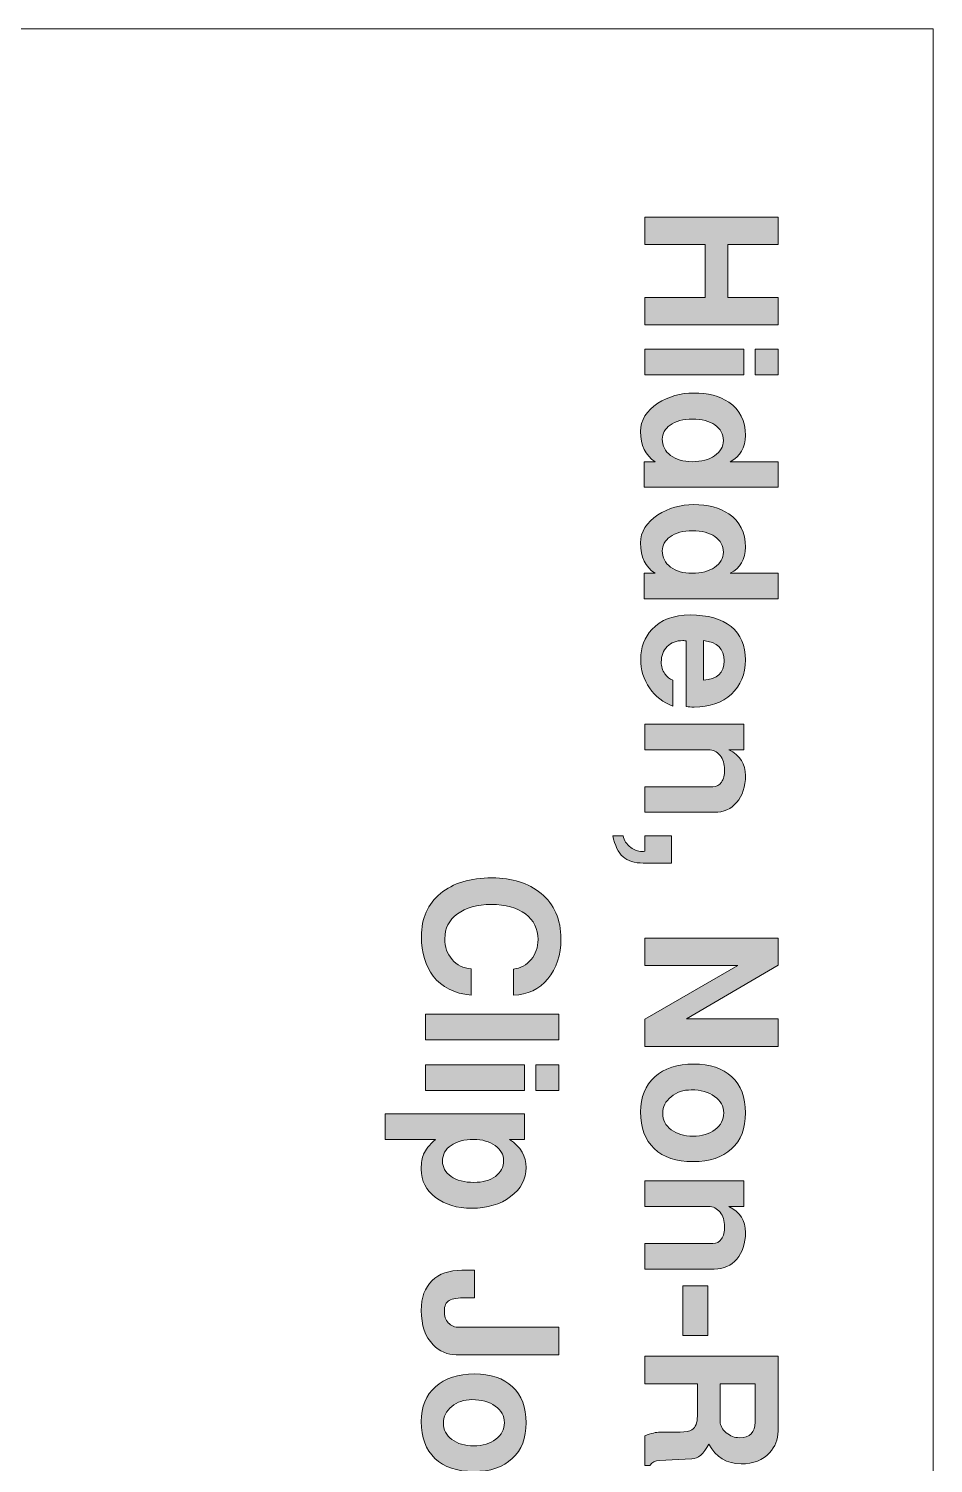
# Model space of a CAD drawing. Header units: inches. Extents: x 0.59 to 9.35, y -3.46 to -0.44.
# Drawn here: x 1.624 to 2.655, y -2.077 to -0.441 of the extents above; entities that cross this region are included whole.
import ezdxf

# ---------------------------------------------------------------- set-up
doc = ezdxf.new("R2010")
doc.units = ezdxf.units.IN
doc.header["$MEASUREMENT"] = 0
doc.layers.add('Layer 1', color=7, linetype='Continuous')

# ---------------------------------------------------------------- blocks, each defined once
blk = doc.blocks.new('block 27')
at = {"layer": 'Layer 1', "color": 7, "lineweight": 5, "true_color": 0xffffff}
blk.add_lwpolyline([(2.655, -3.4496), (2.655, -3.1742), (2.655, -0.441)], dxfattribs=at)
blk = doc.blocks.new('block 26')
at = {"layer": 'Layer 1', "color": 7, "lineweight": 5, "true_color": 0xffffff}
blk.add_lwpolyline([(0.5925, -0.441), (2.655, -0.441)], dxfattribs=at)
at = {"layer": 'Layer 1'}
blk.add_blockref('block 27', (0, 0), dxfattribs=at)
blk = doc.blocks.new('block 44')
at = {"layer": 'Layer 1', "true_color": 0xed1f24}
h = blk.add_hatch(color=240, dxfattribs=at)
h.dxf.hatch_style = 2
h.paths.add_polyline_path([(2.3261, -0.7787), (2.3261, -0.7474), (2.3949, -0.7474), (2.3949, -0.6872), (2.3261, -0.6872), (2.3261, -0.656), (2.478, -0.656), (2.478, -0.6872), (2.4209, -0.6872), (2.4209, -0.7474), (2.478, -0.7474), (2.478, -0.7787)])
h = blk.add_hatch(color=240, dxfattribs=at)
h.dxf.hatch_style = 2
h.paths.add_polyline_path([(2.3261, -0.8356), (2.3261, -0.8064), (2.439, -0.8064), (2.439, -0.8356)])
h.paths.add_polyline_path([(2.4519, -0.8356), (2.4519, -0.8064), (2.478, -0.8064), (2.478, -0.8356)])
h = blk.add_hatch(color=240, dxfattribs=at)
h.dxf.hatch_style = 2
edge = h.paths.add_edge_path()
edge.add_spline(control_points=[(2.3255, -0.9639), (2.3255, -0.9639), (2.3255, -0.9347), (2.3255, -0.9347), (2.3255, -0.9347), (2.3378, -0.9347), (2.3378, -0.9347), (2.3268, -0.9275), (2.3213, -0.916), (2.3213, -0.9002), (2.3213, -0.8874), (2.3279, -0.8767), (2.3411, -0.8681), (2.3532, -0.8603), (2.3668, -0.8564), (2.3819, -0.8564), (2.398, -0.8564), (2.4114, -0.8599), (2.4219, -0.867), (2.4346, -0.8756), (2.4409, -0.8883), (2.4409, -0.9049), (2.4409, -0.9187), (2.4351, -0.9286), (2.4234, -0.9347), (2.4234, -0.9347), (2.478, -0.9347), (2.478, -0.9347), (2.478, -0.9347), (2.478, -0.9639), (2.478, -0.9639), (2.478, -0.9639), (2.3255, -0.9639), (2.3255, -0.9639)], knot_values=[0, 0, 0, 0, 1, 1, 1, 2, 2, 2, 3, 3, 3, 4, 4, 4, 5, 5, 5, 6, 6, 6, 7, 7, 7, 8, 8, 8, 9, 9, 9, 10, 10, 10, 11, 11, 11, 11], degree=3, periodic=1)
edge = h.paths.add_edge_path()
edge.add_spline(control_points=[(2.3802, -0.9347), (2.3906, -0.9347), (2.3991, -0.9325), (2.4057, -0.9279), (2.4124, -0.9233), (2.4157, -0.9176), (2.4157, -0.9107), (2.4157, -0.9032), (2.4125, -0.8973), (2.4061, -0.8928), (2.3998, -0.8884), (2.3912, -0.8862), (2.3806, -0.8862), (2.3698, -0.8862), (2.3613, -0.8885), (2.355, -0.893), (2.3491, -0.8972), (2.3461, -0.9025), (2.3461, -0.909), (2.3461, -0.9166), (2.3492, -0.9228), (2.3556, -0.9276), (2.3619, -0.9323), (2.3701, -0.9347), (2.3802, -0.9347)], knot_values=[0, 0, 0, 0, 1, 1, 1, 2, 2, 2, 3, 3, 3, 4, 4, 4, 5, 5, 5, 6, 6, 6, 7, 7, 7, 8, 8, 8, 8], degree=3, periodic=1)
h = blk.add_hatch(color=240, dxfattribs=at)
h.dxf.hatch_style = 2
edge = h.paths.add_edge_path()
edge.add_spline(control_points=[(2.3255, -1.0912), (2.3255, -1.0912), (2.3255, -1.062), (2.3255, -1.062), (2.3255, -1.062), (2.3378, -1.062), (2.3378, -1.062), (2.3268, -1.0548), (2.3213, -1.0433), (2.3213, -1.0274), (2.3213, -1.0147), (2.3279, -1.004), (2.3411, -0.9954), (2.3532, -0.9876), (2.3668, -0.9837), (2.3819, -0.9837), (2.398, -0.9837), (2.4114, -0.9872), (2.4219, -0.9943), (2.4346, -1.0029), (2.4409, -1.0156), (2.4409, -1.0322), (2.4409, -1.046), (2.4351, -1.0559), (2.4234, -1.062), (2.4234, -1.062), (2.478, -1.062), (2.478, -1.062), (2.478, -1.062), (2.478, -1.0912), (2.478, -1.0912), (2.478, -1.0912), (2.3255, -1.0912), (2.3255, -1.0912)], knot_values=[0, 0, 0, 0, 1, 1, 1, 2, 2, 2, 3, 3, 3, 4, 4, 4, 5, 5, 5, 6, 6, 6, 7, 7, 7, 8, 8, 8, 9, 9, 9, 10, 10, 10, 11, 11, 11, 11], degree=3, periodic=1)
edge = h.paths.add_edge_path()
edge.add_spline(control_points=[(2.3802, -1.062), (2.3906, -1.062), (2.3991, -1.0597), (2.4057, -1.0552), (2.4124, -1.0506), (2.4157, -1.0449), (2.4157, -1.038), (2.4157, -1.0305), (2.4125, -1.0245), (2.4061, -1.0201), (2.3998, -1.0157), (2.3912, -1.0135), (2.3806, -1.0135), (2.3698, -1.0135), (2.3613, -1.0158), (2.355, -1.0203), (2.3491, -1.0245), (2.3461, -1.0298), (2.3461, -1.0363), (2.3461, -1.0439), (2.3492, -1.0501), (2.3556, -1.0549), (2.3619, -1.0596), (2.3701, -1.062), (2.3802, -1.062)], knot_values=[0, 0, 0, 0, 1, 1, 1, 2, 2, 2, 3, 3, 3, 4, 4, 4, 5, 5, 5, 6, 6, 6, 7, 7, 7, 8, 8, 8, 8], degree=3, periodic=1)
h = blk.add_hatch(color=240, dxfattribs=at)
h.dxf.hatch_style = 2
edge = h.paths.add_edge_path()
edge.add_spline(control_points=[(2.3824, -1.2145), (2.379, -1.2145), (2.376, -1.2143), (2.3734, -1.2139), (2.3734, -1.2139), (2.3734, -1.1391), (2.3734, -1.1391), (2.3726, -1.1388), (2.3712, -1.1387), (2.3694, -1.1387), (2.3621, -1.1387), (2.3561, -1.141), (2.3516, -1.1455), (2.3471, -1.15), (2.3449, -1.156), (2.3449, -1.1632), (2.3449, -1.1681), (2.3462, -1.1725), (2.349, -1.1767), (2.3517, -1.1804), (2.3546, -1.1827), (2.358, -1.1837), (2.358, -1.1837), (2.358, -1.2133), (2.358, -1.2133), (2.347, -1.2094), (2.3382, -1.2025), (2.3315, -1.1927), (2.3249, -1.183), (2.3215, -1.172), (2.3215, -1.1599), (2.3215, -1.1465), (2.3258, -1.1351), (2.3342, -1.126), (2.3444, -1.115), (2.3589, -1.1095), (2.3778, -1.1095), (2.398, -1.1095), (2.4136, -1.1139), (2.4245, -1.1227), (2.4354, -1.1316), (2.4409, -1.1442), (2.4409, -1.1608), (2.4409, -1.1769), (2.4355, -1.1899), (2.4248, -1.1997), (2.414, -1.2096), (2.3999, -1.2145), (2.3824, -1.2145)], knot_values=[0, 0, 0, 0, 1, 1, 1, 2, 2, 2, 3, 3, 3, 4, 4, 4, 5, 5, 5, 6, 6, 6, 7, 7, 7, 8, 8, 8, 9, 9, 9, 10, 10, 10, 11, 11, 11, 12, 12, 12, 13, 13, 13, 14, 14, 14, 15, 15, 15, 16, 16, 16, 16], degree=3, periodic=1)
edge = h.paths.add_edge_path()
edge.add_spline(control_points=[(2.393, -1.1837), (2.4087, -1.1828), (2.4165, -1.1756), (2.4165, -1.1618), (2.4165, -1.1479), (2.4087, -1.1402), (2.393, -1.1387), (2.393, -1.1387), (2.393, -1.1837), (2.393, -1.1837)], knot_values=[0, 0, 0, 0, 1, 1, 1, 2, 2, 2, 3, 3, 3, 3], degree=3, periodic=1)
h = blk.add_hatch(color=240, dxfattribs=at)
h.dxf.hatch_style = 2
edge = h.paths.add_edge_path()
edge.add_spline(control_points=[(2.3261, -1.3345), (2.3261, -1.3345), (2.3261, -1.3054), (2.3261, -1.3054), (2.3261, -1.3054), (2.4036, -1.3054), (2.4036, -1.3054), (2.4078, -1.3054), (2.4111, -1.3036), (2.4135, -1.3001), (2.4159, -1.2967), (2.4171, -1.2919), (2.4171, -1.286), (2.4171, -1.2794), (2.4154, -1.274), (2.4119, -1.2696), (2.4085, -1.2652), (2.4041, -1.2631), (2.3988, -1.2631), (2.3988, -1.2631), (2.3261, -1.2631), (2.3261, -1.2631), (2.3261, -1.2631), (2.3261, -1.2339), (2.3261, -1.2339), (2.3261, -1.2339), (2.439, -1.2339), (2.439, -1.2339), (2.439, -1.2339), (2.439, -1.2631), (2.439, -1.2631), (2.439, -1.2631), (2.4221, -1.2631), (2.4221, -1.2631), (2.4346, -1.2696), (2.4409, -1.2794), (2.4409, -1.2926), (2.4409, -1.3053), (2.4376, -1.3154), (2.4311, -1.3231), (2.4246, -1.3307), (2.416, -1.3345), (2.4053, -1.3345), (2.4053, -1.3345), (2.3261, -1.3345), (2.3261, -1.3345)], knot_values=[0, 0, 0, 0, 1, 1, 1, 2, 2, 2, 3, 3, 3, 4, 4, 4, 5, 5, 5, 6, 6, 6, 7, 7, 7, 8, 8, 8, 9, 9, 9, 10, 10, 10, 11, 11, 11, 12, 12, 12, 13, 13, 13, 14, 14, 14, 15, 15, 15, 15], degree=3, periodic=1)
h = blk.add_hatch(color=240, dxfattribs=at)
h.dxf.hatch_style = 2
edge = h.paths.add_edge_path()
edge.add_spline(control_points=[(2.3244, -1.3924), (2.3144, -1.3924), (2.3067, -1.39), (2.3013, -1.3852), (2.2959, -1.3805), (2.292, -1.3724), (2.2896, -1.3612), (2.2896, -1.3612), (2.3013, -1.3612), (2.3013, -1.3612), (2.3024, -1.3666), (2.3053, -1.371), (2.3101, -1.3745), (2.3141, -1.3776), (2.3183, -1.3791), (2.3228, -1.3791), (2.324, -1.3791), (2.3251, -1.379), (2.3261, -1.3787), (2.3261, -1.3787), (2.3261, -1.3612), (2.3261, -1.3612), (2.3261, -1.3612), (2.3565, -1.3612), (2.3565, -1.3612), (2.3565, -1.3612), (2.3565, -1.3924), (2.3565, -1.3924), (2.3565, -1.3924), (2.3244, -1.3924), (2.3244, -1.3924)], knot_values=[0, 0, 0, 0, 1, 1, 1, 2, 2, 2, 3, 3, 3, 4, 4, 4, 5, 5, 5, 6, 6, 6, 7, 7, 7, 8, 8, 8, 9, 9, 9, 10, 10, 10, 10], degree=3, periodic=1)
h = blk.add_hatch(color=240, dxfattribs=at)
h.dxf.hatch_style = 2
edge = h.paths.add_edge_path()
edge.add_spline(control_points=[(2.128, -1.543), (2.1089, -1.541), (2.0946, -1.5338), (2.0849, -1.5213), (2.076, -1.5098), (2.0715, -1.4946), (2.0715, -1.4759), (2.0715, -1.4553), (2.0787, -1.4391), (2.0932, -1.4271), (2.1076, -1.4152), (2.1272, -1.4092), (2.1519, -1.4092), (2.1749, -1.4092), (2.1935, -1.4151), (2.2078, -1.4269), (2.2229, -1.4394), (2.2305, -1.4567), (2.2305, -1.4788), (2.2305, -1.4973), (2.2255, -1.5125), (2.2156, -1.5244), (2.2057, -1.5364), (2.1926, -1.5425), (2.1765, -1.543), (2.1765, -1.543), (2.1765, -1.5132), (2.1765, -1.5132), (2.1846, -1.5123), (2.1912, -1.5088), (2.1965, -1.5024), (2.2018, -1.4961), (2.2044, -1.4885), (2.2044, -1.4796), (2.2044, -1.4673), (2.1996, -1.4575), (2.1901, -1.4504), (2.1805, -1.4432), (2.1675, -1.4396), (2.1511, -1.4396), (2.1349, -1.4396), (2.122, -1.4432), (2.1125, -1.4503), (2.1029, -1.4573), (2.0982, -1.4668), (2.0982, -1.4786), (2.0982, -1.4879), (2.1009, -1.4958), (2.1064, -1.5023), (2.1119, -1.5089), (2.1191, -1.5123), (2.128, -1.5128), (2.128, -1.5128), (2.128, -1.543), (2.128, -1.543)], knot_values=[0, 0, 0, 0, 1, 1, 1, 2, 2, 2, 3, 3, 3, 4, 4, 4, 5, 5, 5, 6, 6, 6, 7, 7, 7, 8, 8, 8, 9, 9, 9, 10, 10, 10, 11, 11, 11, 12, 12, 12, 13, 13, 13, 14, 14, 14, 15, 15, 15, 16, 16, 16, 17, 17, 17, 18, 18, 18, 18], degree=3, periodic=1)
h = blk.add_hatch(color=240, dxfattribs=at)
h.dxf.hatch_style = 2
h.paths.add_polyline_path([(2.3261, -1.6014), (2.3261, -1.5705), (2.4322, -1.5091), (2.3261, -1.5091), (2.3261, -1.4779), (2.478, -1.4779), (2.478, -1.5087), (2.3738, -1.5701), (2.478, -1.5701), (2.478, -1.6014)])
h = blk.add_hatch(color=240, dxfattribs=at)
h.dxf.hatch_style = 2
h.paths.add_polyline_path([(2.0761, -1.5938), (2.0761, -1.5646), (2.228, -1.5646), (2.228, -1.5938)])
h = blk.add_hatch(color=240, dxfattribs=at)
h.dxf.hatch_style = 2
h.paths.add_polyline_path([(2.0761, -1.6517), (2.0761, -1.6225), (2.189, -1.6225), (2.189, -1.6517)])
h.paths.add_polyline_path([(2.2019, -1.6517), (2.2019, -1.6225), (2.228, -1.6225), (2.228, -1.6517)])
h = blk.add_hatch(color=240, dxfattribs=at)
h.dxf.hatch_style = 2
edge = h.paths.add_edge_path()
edge.add_spline(control_points=[(2.3811, -1.7328), (2.3621, -1.7328), (2.3474, -1.7279), (2.3369, -1.718), (2.3265, -1.708), (2.3213, -1.694), (2.3213, -1.676), (2.3213, -1.6592), (2.3267, -1.6459), (2.3376, -1.6362), (2.3484, -1.6265), (2.3632, -1.6216), (2.3819, -1.6216), (2.4004, -1.6216), (2.4149, -1.6265), (2.4253, -1.6362), (2.4357, -1.6459), (2.4409, -1.6596), (2.4409, -1.6772), (2.4409, -1.6947), (2.4356, -1.7084), (2.4251, -1.7182), (2.4145, -1.728), (2.3999, -1.7328), (2.3811, -1.7328)], knot_values=[0, 0, 0, 0, 1, 1, 1, 2, 2, 2, 3, 3, 3, 4, 4, 4, 5, 5, 5, 6, 6, 6, 7, 7, 7, 8, 8, 8, 8], degree=3, periodic=1)
edge = h.paths.add_edge_path()
edge.add_spline(control_points=[(2.381, -1.7037), (2.3914, -1.7037), (2.3998, -1.7012), (2.4063, -1.6962), (2.4128, -1.6912), (2.4161, -1.6849), (2.4161, -1.6772), (2.4161, -1.6696), (2.4126, -1.6633), (2.4057, -1.6584), (2.3988, -1.6534), (2.3899, -1.651), (2.3791, -1.651), (2.3701, -1.651), (2.3624, -1.6536), (2.3561, -1.6588), (2.3497, -1.664), (2.3465, -1.6703), (2.3465, -1.6776), (2.3465, -1.6853), (2.3497, -1.6915), (2.3562, -1.6964), (2.3626, -1.7013), (2.3709, -1.7037), (2.381, -1.7037)], knot_values=[0, 0, 0, 0, 1, 1, 1, 2, 2, 2, 3, 3, 3, 4, 4, 4, 5, 5, 5, 6, 6, 6, 7, 7, 7, 8, 8, 8, 8], degree=3, periodic=1)
h = blk.add_hatch(color=240, dxfattribs=at)
h.dxf.hatch_style = 2
edge = h.paths.add_edge_path()
edge.add_spline(control_points=[(2.1288, -1.7859), (2.1121, -1.7859), (2.0984, -1.7818), (2.0876, -1.7736), (2.0767, -1.7654), (2.0713, -1.7547), (2.0713, -1.7415), (2.0713, -1.734), (2.0722, -1.7282), (2.074, -1.7242), (2.0761, -1.7195), (2.0805, -1.7139), (2.0874, -1.7075), (2.0874, -1.7075), (2.0303, -1.7075), (2.0303, -1.7075), (2.0303, -1.7075), (2.0303, -1.6784), (2.0303, -1.6784), (2.0303, -1.6784), (2.189, -1.6784), (2.189, -1.6784), (2.189, -1.6784), (2.189, -1.7075), (2.189, -1.7075), (2.189, -1.7075), (2.1719, -1.7075), (2.1719, -1.7075), (2.1846, -1.716), (2.1909, -1.7267), (2.1909, -1.7396), (2.1909, -1.7528), (2.185, -1.7638), (2.1732, -1.7727), (2.1614, -1.7815), (2.1466, -1.7859), (2.1288, -1.7859)], knot_values=[0, 0, 0, 0, 1, 1, 1, 2, 2, 2, 3, 3, 3, 4, 4, 4, 5, 5, 5, 6, 6, 6, 7, 7, 7, 8, 8, 8, 9, 9, 9, 10, 10, 10, 11, 11, 11, 12, 12, 12, 12], degree=3, periodic=1)
edge = h.paths.add_edge_path()
edge.add_spline(control_points=[(2.1313, -1.7565), (2.1415, -1.7565), (2.1496, -1.7542), (2.1558, -1.7496), (2.162, -1.745), (2.1651, -1.739), (2.1651, -1.7315), (2.1651, -1.7248), (2.1618, -1.7192), (2.1554, -1.7145), (2.1489, -1.7099), (2.1408, -1.7075), (2.1311, -1.7075), (2.1204, -1.7075), (2.1118, -1.7098), (2.1053, -1.7143), (2.0987, -1.7188), (2.0955, -1.7248), (2.0955, -1.7321), (2.0955, -1.7393), (2.0987, -1.7452), (2.1053, -1.7497), (2.1118, -1.7542), (2.1205, -1.7565), (2.1313, -1.7565)], knot_values=[0, 0, 0, 0, 1, 1, 1, 2, 2, 2, 3, 3, 3, 4, 4, 4, 5, 5, 5, 6, 6, 6, 7, 7, 7, 8, 8, 8, 8], degree=3, periodic=1)
h = blk.add_hatch(color=240, dxfattribs=at)
h.dxf.hatch_style = 2
edge = h.paths.add_edge_path()
edge.add_spline(control_points=[(2.3261, -1.8553), (2.3261, -1.8553), (2.3261, -1.8262), (2.3261, -1.8262), (2.3261, -1.8262), (2.4036, -1.8262), (2.4036, -1.8262), (2.4078, -1.8262), (2.4111, -1.8244), (2.4135, -1.821), (2.4159, -1.8175), (2.4171, -1.8128), (2.4171, -1.8068), (2.4171, -1.8003), (2.4154, -1.7948), (2.4119, -1.7905), (2.4085, -1.7861), (2.4041, -1.7839), (2.3988, -1.7839), (2.3988, -1.7839), (2.3261, -1.7839), (2.3261, -1.7839), (2.3261, -1.7839), (2.3261, -1.7547), (2.3261, -1.7547), (2.3261, -1.7547), (2.439, -1.7547), (2.439, -1.7547), (2.439, -1.7547), (2.439, -1.7839), (2.439, -1.7839), (2.439, -1.7839), (2.4221, -1.7839), (2.4221, -1.7839), (2.4346, -1.7904), (2.4409, -1.8003), (2.4409, -1.8135), (2.4409, -1.8261), (2.4376, -1.8362), (2.4311, -1.8439), (2.4246, -1.8515), (2.416, -1.8553), (2.4053, -1.8553), (2.4053, -1.8553), (2.3261, -1.8553), (2.3261, -1.8553)], knot_values=[0, 0, 0, 0, 1, 1, 1, 2, 2, 2, 3, 3, 3, 4, 4, 4, 5, 5, 5, 6, 6, 6, 7, 7, 7, 8, 8, 8, 9, 9, 9, 10, 10, 10, 11, 11, 11, 12, 12, 12, 13, 13, 13, 14, 14, 14, 15, 15, 15, 15], degree=3, periodic=1)
h = blk.add_hatch(color=240, dxfattribs=at)
h.dxf.hatch_style = 2
edge = h.paths.add_edge_path()
edge.add_spline(control_points=[(2.1111, -1.953), (2.101, -1.953), (2.0922, -1.9492), (2.0849, -1.9417), (2.0758, -1.9325), (2.0713, -1.9195), (2.0713, -1.9025), (2.0713, -1.8877), (2.0754, -1.8763), (2.0836, -1.8685), (2.0918, -1.8606), (2.103, -1.8567), (2.1174, -1.8567), (2.1174, -1.8567), (2.1321, -1.8567), (2.1321, -1.8567), (2.1321, -1.8567), (2.1321, -1.888), (2.1321, -1.888), (2.1321, -1.888), (2.1224, -1.888), (2.1224, -1.888), (2.1132, -1.888), (2.1068, -1.889), (2.1031, -1.8912), (2.0994, -1.8933), (2.0976, -1.8973), (2.0976, -1.903), (2.0976, -1.9088), (2.0991, -1.9134), (2.1021, -1.9167), (2.1052, -1.92), (2.1094, -1.9217), (2.1149, -1.9217), (2.1149, -1.9217), (2.228, -1.9217), (2.228, -1.9217), (2.228, -1.9217), (2.228, -1.953), (2.228, -1.953), (2.228, -1.953), (2.1111, -1.953), (2.1111, -1.953)], knot_values=[0, 0, 0, 0, 1, 1, 1, 2, 2, 2, 3, 3, 3, 4, 4, 4, 5, 5, 5, 6, 6, 6, 7, 7, 7, 8, 8, 8, 9, 9, 9, 10, 10, 10, 11, 11, 11, 12, 12, 12, 13, 13, 13, 14, 14, 14, 14], degree=3, periodic=1)
h = blk.add_hatch(color=240, dxfattribs=at)
h.dxf.hatch_style = 2
h.paths.add_polyline_path([(2.3694, -1.931), (2.3694, -1.8743), (2.3978, -1.8743), (2.3978, -1.931)])
h = blk.add_hatch(color=240, dxfattribs=at)
h.dxf.hatch_style = 2
edge = h.paths.add_edge_path()
edge.add_spline(control_points=[(2.3261, -2.0791), (2.3261, -2.0791), (2.3261, -2.0453), (2.3261, -2.0453), (2.3333, -2.0426), (2.3392, -2.0412), (2.3436, -2.0412), (2.3436, -2.0412), (2.3665, -2.0412), (2.3665, -2.0412), (2.3726, -2.0412), (2.3771, -2.0403), (2.3799, -2.0385), (2.384, -2.0358), (2.3861, -2.0307), (2.3861, -2.0231), (2.3861, -2.0231), (2.3861, -1.986), (2.3861, -1.986), (2.3861, -1.986), (2.3261, -1.986), (2.3261, -1.986), (2.3261, -1.986), (2.3261, -1.9547), (2.3261, -1.9547), (2.3261, -1.9547), (2.478, -1.9547), (2.478, -1.9547), (2.478, -1.9547), (2.478, -2.0401), (2.478, -2.0401), (2.478, -2.0496), (2.4748, -2.0578), (2.4684, -2.0647), (2.4608, -2.0732), (2.4499, -2.0774), (2.4359, -2.0774), (2.4196, -2.0774), (2.4074, -2.07), (2.3992, -2.0551), (2.3934, -2.066), (2.3869, -2.0715), (2.3796, -2.0718), (2.3796, -2.0718), (2.3426, -2.0735), (2.3426, -2.0735), (2.338, -2.0736), (2.3344, -2.0755), (2.3319, -2.0791), (2.3319, -2.0791), (2.3261, -2.0791), (2.3261, -2.0791)], knot_values=[0, 0, 0, 0, 1, 1, 1, 2, 2, 2, 3, 3, 3, 4, 4, 4, 5, 5, 5, 6, 6, 6, 7, 7, 7, 8, 8, 8, 9, 9, 9, 10, 10, 10, 11, 11, 11, 12, 12, 12, 13, 13, 13, 14, 14, 14, 15, 15, 15, 16, 16, 16, 17, 17, 17, 17], degree=3, periodic=1)
edge = h.paths.add_edge_path()
edge.add_spline(control_points=[(2.434, -2.0476), (2.446, -2.0476), (2.4519, -2.0417), (2.4519, -2.0297), (2.4519, -2.0297), (2.4519, -1.986), (2.4519, -1.986), (2.4519, -1.986), (2.4121, -1.986), (2.4121, -1.986), (2.4121, -1.986), (2.4121, -2.0291), (2.4121, -2.0291), (2.4121, -2.0338), (2.4144, -2.0381), (2.419, -2.0419), (2.4236, -2.0457), (2.4286, -2.0476), (2.434, -2.0476)], knot_values=[0, 0, 0, 0, 1, 1, 1, 2, 2, 2, 3, 3, 3, 4, 4, 4, 5, 5, 5, 6, 6, 6, 6], degree=3, periodic=1)
h = blk.add_hatch(color=240, dxfattribs=at)
h.dxf.hatch_style = 2
edge = h.paths.add_edge_path()
edge.add_spline(control_points=[(2.1311, -2.0861), (2.1121, -2.0861), (2.0974, -2.0811), (2.0869, -2.0712), (2.0765, -2.0613), (2.0713, -2.0473), (2.0713, -2.0292), (2.0713, -2.0124), (2.0767, -1.9991), (2.0876, -1.9894), (2.0984, -1.9797), (2.1132, -1.9748), (2.1319, -1.9748), (2.1504, -1.9748), (2.1649, -1.9797), (2.1753, -1.9894), (2.1857, -1.9991), (2.1909, -2.0128), (2.1909, -2.0305), (2.1909, -2.048), (2.1856, -2.0616), (2.1751, -2.0714), (2.1645, -2.0812), (2.1499, -2.0861), (2.1311, -2.0861)], knot_values=[0, 0, 0, 0, 1, 1, 1, 2, 2, 2, 3, 3, 3, 4, 4, 4, 5, 5, 5, 6, 6, 6, 7, 7, 7, 8, 8, 8, 8], degree=3, periodic=1)
edge = h.paths.add_edge_path()
edge.add_spline(control_points=[(2.131, -2.0569), (2.1414, -2.0569), (2.1498, -2.0544), (2.1563, -2.0494), (2.1628, -2.0444), (2.1661, -2.0381), (2.1661, -2.0305), (2.1661, -2.0228), (2.1626, -2.0165), (2.1557, -2.0116), (2.1488, -2.0067), (2.1399, -2.0042), (2.1291, -2.0042), (2.1201, -2.0042), (2.1124, -2.0068), (2.1061, -2.012), (2.0997, -2.0172), (2.0965, -2.0235), (2.0965, -2.0309), (2.0965, -2.0385), (2.0997, -2.0448), (2.1062, -2.0496), (2.1126, -2.0545), (2.1209, -2.0569), (2.131, -2.0569)], knot_values=[0, 0, 0, 0, 1, 1, 1, 2, 2, 2, 3, 3, 3, 4, 4, 4, 5, 5, 5, 6, 6, 6, 7, 7, 7, 8, 8, 8, 8], degree=3, periodic=1)
at = {"layer": 'Layer 1', "lineweight": 0}
for points in [[(2.3261, -0.7787), (2.3261, -0.7474), (2.3949, -0.7474), (2.3949, -0.6872), (2.3261, -0.6872), (2.3261, -0.656), (2.478, -0.656), (2.478, -0.6872), (2.4209, -0.6872), (2.4209, -0.7474), (2.478, -0.7474), (2.478, -0.7787), (2.3261, -0.7787)], [(2.3261, -0.8356), (2.3261, -0.8064), (2.439, -0.8064), (2.439, -0.8356), (2.3261, -0.8356)], [(2.4519, -0.8356), (2.4519, -0.8064), (2.478, -0.8064), (2.478, -0.8356), (2.4519, -0.8356)], [(2.3261, -1.6014), (2.3261, -1.5705), (2.4322, -1.5091), (2.3261, -1.5091), (2.3261, -1.4779), (2.478, -1.4779), (2.478, -1.5087), (2.3738, -1.5701), (2.478, -1.5701), (2.478, -1.6014), (2.3261, -1.6014)], [(2.0761, -1.5938), (2.0761, -1.5646), (2.228, -1.5646), (2.228, -1.5938), (2.0761, -1.5938)], [(2.0761, -1.6517), (2.0761, -1.6225), (2.189, -1.6225), (2.189, -1.6517), (2.0761, -1.6517)], [(2.2019, -1.6517), (2.2019, -1.6225), (2.228, -1.6225), (2.228, -1.6517), (2.2019, -1.6517)], [(2.3694, -1.931), (2.3694, -1.8743), (2.3978, -1.8743), (2.3978, -1.931), (2.3694, -1.931)]]:
    blk.add_lwpolyline(points, dxfattribs=at)
for points, knots in [([(2.3255, -0.9639), (2.3255, -0.9639), (2.3255, -0.9347), (2.3255, -0.9347), (2.3255, -0.9347), (2.3378, -0.9347), (2.3378, -0.9347), (2.3268, -0.9275), (2.3213, -0.916), (2.3213, -0.9002), (2.3213, -0.8874), (2.3279, -0.8767), (2.3411, -0.8681), (2.3532, -0.8603), (2.3668, -0.8564), (2.3819, -0.8564), (2.398, -0.8564), (2.4114, -0.8599), (2.4219, -0.867), (2.4346, -0.8756), (2.4409, -0.8883), (2.4409, -0.9049), (2.4409, -0.9187), (2.4351, -0.9286), (2.4234, -0.9347), (2.4234, -0.9347), (2.478, -0.9347), (2.478, -0.9347), (2.478, -0.9347), (2.478, -0.9639), (2.478, -0.9639), (2.478, -0.9639), (2.3255, -0.9639), (2.3255, -0.9639)], [0, 0, 0, 0, 1, 1, 1, 2, 2, 2, 3, 3, 3, 4, 4, 4, 5, 5, 5, 6, 6, 6, 7, 7, 7, 8, 8, 8, 9, 9, 9, 10, 10, 10, 11, 11, 11, 11]), ([(2.3802, -0.9347), (2.3906, -0.9347), (2.3991, -0.9325), (2.4057, -0.9279), (2.4124, -0.9233), (2.4157, -0.9176), (2.4157, -0.9107), (2.4157, -0.9032), (2.4125, -0.8973), (2.4061, -0.8928), (2.3998, -0.8884), (2.3912, -0.8862), (2.3806, -0.8862), (2.3698, -0.8862), (2.3613, -0.8885), (2.355, -0.893), (2.3491, -0.8972), (2.3461, -0.9025), (2.3461, -0.909), (2.3461, -0.9166), (2.3492, -0.9228), (2.3556, -0.9276), (2.3619, -0.9323), (2.3701, -0.9347), (2.3802, -0.9347)], [0, 0, 0, 0, 1, 1, 1, 2, 2, 2, 3, 3, 3, 4, 4, 4, 5, 5, 5, 6, 6, 6, 7, 7, 7, 8, 8, 8, 8]), ([(2.3255, -1.0912), (2.3255, -1.0912), (2.3255, -1.062), (2.3255, -1.062), (2.3255, -1.062), (2.3378, -1.062), (2.3378, -1.062), (2.3268, -1.0548), (2.3213, -1.0433), (2.3213, -1.0274), (2.3213, -1.0147), (2.3279, -1.004), (2.3411, -0.9954), (2.3532, -0.9876), (2.3668, -0.9837), (2.3819, -0.9837), (2.398, -0.9837), (2.4114, -0.9872), (2.4219, -0.9943), (2.4346, -1.0029), (2.4409, -1.0156), (2.4409, -1.0322), (2.4409, -1.046), (2.4351, -1.0559), (2.4234, -1.062), (2.4234, -1.062), (2.478, -1.062), (2.478, -1.062), (2.478, -1.062), (2.478, -1.0912), (2.478, -1.0912), (2.478, -1.0912), (2.3255, -1.0912), (2.3255, -1.0912)], [0, 0, 0, 0, 1, 1, 1, 2, 2, 2, 3, 3, 3, 4, 4, 4, 5, 5, 5, 6, 6, 6, 7, 7, 7, 8, 8, 8, 9, 9, 9, 10, 10, 10, 11, 11, 11, 11]), ([(2.3802, -1.062), (2.3906, -1.062), (2.3991, -1.0597), (2.4057, -1.0552), (2.4124, -1.0506), (2.4157, -1.0449), (2.4157, -1.038), (2.4157, -1.0305), (2.4125, -1.0245), (2.4061, -1.0201), (2.3998, -1.0157), (2.3912, -1.0135), (2.3806, -1.0135), (2.3698, -1.0135), (2.3613, -1.0158), (2.355, -1.0203), (2.3491, -1.0245), (2.3461, -1.0298), (2.3461, -1.0363), (2.3461, -1.0439), (2.3492, -1.0501), (2.3556, -1.0549), (2.3619, -1.0596), (2.3701, -1.062), (2.3802, -1.062)], [0, 0, 0, 0, 1, 1, 1, 2, 2, 2, 3, 3, 3, 4, 4, 4, 5, 5, 5, 6, 6, 6, 7, 7, 7, 8, 8, 8, 8]), ([(2.3824, -1.2145), (2.379, -1.2145), (2.376, -1.2143), (2.3734, -1.2139), (2.3734, -1.2139), (2.3734, -1.1391), (2.3734, -1.1391), (2.3726, -1.1388), (2.3712, -1.1387), (2.3694, -1.1387), (2.3621, -1.1387), (2.3561, -1.141), (2.3516, -1.1455), (2.3471, -1.15), (2.3449, -1.156), (2.3449, -1.1632), (2.3449, -1.1681), (2.3462, -1.1725), (2.349, -1.1767), (2.3517, -1.1804), (2.3546, -1.1827), (2.358, -1.1837), (2.358, -1.1837), (2.358, -1.2133), (2.358, -1.2133), (2.347, -1.2094), (2.3382, -1.2025), (2.3315, -1.1927), (2.3249, -1.183), (2.3215, -1.172), (2.3215, -1.1599), (2.3215, -1.1465), (2.3258, -1.1351), (2.3342, -1.126), (2.3444, -1.115), (2.3589, -1.1095), (2.3778, -1.1095), (2.398, -1.1095), (2.4136, -1.1139), (2.4245, -1.1227), (2.4354, -1.1316), (2.4409, -1.1442), (2.4409, -1.1608), (2.4409, -1.1769), (2.4355, -1.1899), (2.4248, -1.1997), (2.414, -1.2096), (2.3999, -1.2145), (2.3824, -1.2145)], [0, 0, 0, 0, 1, 1, 1, 2, 2, 2, 3, 3, 3, 4, 4, 4, 5, 5, 5, 6, 6, 6, 7, 7, 7, 8, 8, 8, 9, 9, 9, 10, 10, 10, 11, 11, 11, 12, 12, 12, 13, 13, 13, 14, 14, 14, 15, 15, 15, 16, 16, 16, 16]), ([(2.393, -1.1837), (2.4087, -1.1828), (2.4165, -1.1756), (2.4165, -1.1618), (2.4165, -1.1479), (2.4087, -1.1402), (2.393, -1.1387), (2.393, -1.1387), (2.393, -1.1837), (2.393, -1.1837)], [0, 0, 0, 0, 1, 1, 1, 2, 2, 2, 3, 3, 3, 3]), ([(2.3261, -1.3345), (2.3261, -1.3345), (2.3261, -1.3054), (2.3261, -1.3054), (2.3261, -1.3054), (2.4036, -1.3054), (2.4036, -1.3054), (2.4078, -1.3054), (2.4111, -1.3036), (2.4135, -1.3001), (2.4159, -1.2967), (2.4171, -1.2919), (2.4171, -1.286), (2.4171, -1.2794), (2.4154, -1.274), (2.4119, -1.2696), (2.4085, -1.2652), (2.4041, -1.2631), (2.3988, -1.2631), (2.3988, -1.2631), (2.3261, -1.2631), (2.3261, -1.2631), (2.3261, -1.2631), (2.3261, -1.2339), (2.3261, -1.2339), (2.3261, -1.2339), (2.439, -1.2339), (2.439, -1.2339), (2.439, -1.2339), (2.439, -1.2631), (2.439, -1.2631), (2.439, -1.2631), (2.4221, -1.2631), (2.4221, -1.2631), (2.4346, -1.2696), (2.4409, -1.2794), (2.4409, -1.2926), (2.4409, -1.3053), (2.4376, -1.3154), (2.4311, -1.3231), (2.4246, -1.3307), (2.416, -1.3345), (2.4053, -1.3345), (2.4053, -1.3345), (2.3261, -1.3345), (2.3261, -1.3345)], [0, 0, 0, 0, 1, 1, 1, 2, 2, 2, 3, 3, 3, 4, 4, 4, 5, 5, 5, 6, 6, 6, 7, 7, 7, 8, 8, 8, 9, 9, 9, 10, 10, 10, 11, 11, 11, 12, 12, 12, 13, 13, 13, 14, 14, 14, 15, 15, 15, 15]), ([(2.3244, -1.3924), (2.3144, -1.3924), (2.3067, -1.39), (2.3013, -1.3852), (2.2959, -1.3805), (2.292, -1.3724), (2.2896, -1.3612), (2.2896, -1.3612), (2.3013, -1.3612), (2.3013, -1.3612), (2.3024, -1.3666), (2.3053, -1.371), (2.3101, -1.3745), (2.3141, -1.3776), (2.3183, -1.3791), (2.3228, -1.3791), (2.324, -1.3791), (2.3251, -1.379), (2.3261, -1.3787), (2.3261, -1.3787), (2.3261, -1.3612), (2.3261, -1.3612), (2.3261, -1.3612), (2.3565, -1.3612), (2.3565, -1.3612), (2.3565, -1.3612), (2.3565, -1.3924), (2.3565, -1.3924), (2.3565, -1.3924), (2.3244, -1.3924), (2.3244, -1.3924)], [0, 0, 0, 0, 1, 1, 1, 2, 2, 2, 3, 3, 3, 4, 4, 4, 5, 5, 5, 6, 6, 6, 7, 7, 7, 8, 8, 8, 9, 9, 9, 10, 10, 10, 10]), ([(2.128, -1.543), (2.1089, -1.541), (2.0946, -1.5338), (2.0849, -1.5213), (2.076, -1.5098), (2.0715, -1.4946), (2.0715, -1.4759), (2.0715, -1.4553), (2.0787, -1.4391), (2.0932, -1.4271), (2.1076, -1.4152), (2.1272, -1.4092), (2.1519, -1.4092), (2.1749, -1.4092), (2.1935, -1.4151), (2.2078, -1.4269), (2.2229, -1.4394), (2.2305, -1.4567), (2.2305, -1.4788), (2.2305, -1.4973), (2.2255, -1.5125), (2.2156, -1.5244), (2.2057, -1.5364), (2.1926, -1.5425), (2.1765, -1.543), (2.1765, -1.543), (2.1765, -1.5132), (2.1765, -1.5132), (2.1846, -1.5123), (2.1912, -1.5088), (2.1965, -1.5024), (2.2018, -1.4961), (2.2044, -1.4885), (2.2044, -1.4796), (2.2044, -1.4673), (2.1996, -1.4575), (2.1901, -1.4504), (2.1805, -1.4432), (2.1675, -1.4396), (2.1511, -1.4396), (2.1349, -1.4396), (2.122, -1.4432), (2.1125, -1.4503), (2.1029, -1.4573), (2.0982, -1.4668), (2.0982, -1.4786), (2.0982, -1.4879), (2.1009, -1.4958), (2.1064, -1.5023), (2.1119, -1.5089), (2.1191, -1.5123), (2.128, -1.5128), (2.128, -1.5128), (2.128, -1.543), (2.128, -1.543)], [0, 0, 0, 0, 1, 1, 1, 2, 2, 2, 3, 3, 3, 4, 4, 4, 5, 5, 5, 6, 6, 6, 7, 7, 7, 8, 8, 8, 9, 9, 9, 10, 10, 10, 11, 11, 11, 12, 12, 12, 13, 13, 13, 14, 14, 14, 15, 15, 15, 16, 16, 16, 17, 17, 17, 18, 18, 18, 18]), ([(2.3811, -1.7328), (2.3621, -1.7328), (2.3474, -1.7279), (2.3369, -1.718), (2.3265, -1.708), (2.3213, -1.694), (2.3213, -1.676), (2.3213, -1.6592), (2.3267, -1.6459), (2.3376, -1.6362), (2.3484, -1.6265), (2.3632, -1.6216), (2.3819, -1.6216), (2.4004, -1.6216), (2.4149, -1.6265), (2.4253, -1.6362), (2.4357, -1.6459), (2.4409, -1.6596), (2.4409, -1.6772), (2.4409, -1.6947), (2.4356, -1.7084), (2.4251, -1.7182), (2.4145, -1.728), (2.3999, -1.7328), (2.3811, -1.7328)], [0, 0, 0, 0, 1, 1, 1, 2, 2, 2, 3, 3, 3, 4, 4, 4, 5, 5, 5, 6, 6, 6, 7, 7, 7, 8, 8, 8, 8]), ([(2.381, -1.7037), (2.3914, -1.7037), (2.3998, -1.7012), (2.4063, -1.6962), (2.4128, -1.6912), (2.4161, -1.6849), (2.4161, -1.6772), (2.4161, -1.6696), (2.4126, -1.6633), (2.4057, -1.6584), (2.3988, -1.6534), (2.3899, -1.651), (2.3791, -1.651), (2.3701, -1.651), (2.3624, -1.6536), (2.3561, -1.6588), (2.3497, -1.664), (2.3465, -1.6703), (2.3465, -1.6776), (2.3465, -1.6853), (2.3497, -1.6915), (2.3562, -1.6964), (2.3626, -1.7013), (2.3709, -1.7037), (2.381, -1.7037)], [0, 0, 0, 0, 1, 1, 1, 2, 2, 2, 3, 3, 3, 4, 4, 4, 5, 5, 5, 6, 6, 6, 7, 7, 7, 8, 8, 8, 8]), ([(2.1288, -1.7859), (2.1121, -1.7859), (2.0984, -1.7818), (2.0876, -1.7736), (2.0767, -1.7654), (2.0713, -1.7547), (2.0713, -1.7415), (2.0713, -1.734), (2.0722, -1.7282), (2.074, -1.7242), (2.0761, -1.7195), (2.0805, -1.7139), (2.0874, -1.7075), (2.0874, -1.7075), (2.0303, -1.7075), (2.0303, -1.7075), (2.0303, -1.7075), (2.0303, -1.6784), (2.0303, -1.6784), (2.0303, -1.6784), (2.189, -1.6784), (2.189, -1.6784), (2.189, -1.6784), (2.189, -1.7075), (2.189, -1.7075), (2.189, -1.7075), (2.1719, -1.7075), (2.1719, -1.7075), (2.1846, -1.716), (2.1909, -1.7267), (2.1909, -1.7396), (2.1909, -1.7528), (2.185, -1.7638), (2.1732, -1.7727), (2.1614, -1.7815), (2.1466, -1.7859), (2.1288, -1.7859)], [0, 0, 0, 0, 1, 1, 1, 2, 2, 2, 3, 3, 3, 4, 4, 4, 5, 5, 5, 6, 6, 6, 7, 7, 7, 8, 8, 8, 9, 9, 9, 10, 10, 10, 11, 11, 11, 12, 12, 12, 12]), ([(2.1313, -1.7565), (2.1415, -1.7565), (2.1496, -1.7542), (2.1558, -1.7496), (2.162, -1.745), (2.1651, -1.739), (2.1651, -1.7315), (2.1651, -1.7248), (2.1618, -1.7192), (2.1554, -1.7145), (2.1489, -1.7099), (2.1408, -1.7075), (2.1311, -1.7075), (2.1204, -1.7075), (2.1118, -1.7098), (2.1053, -1.7143), (2.0987, -1.7188), (2.0955, -1.7248), (2.0955, -1.7321), (2.0955, -1.7393), (2.0987, -1.7452), (2.1053, -1.7497), (2.1118, -1.7542), (2.1205, -1.7565), (2.1313, -1.7565)], [0, 0, 0, 0, 1, 1, 1, 2, 2, 2, 3, 3, 3, 4, 4, 4, 5, 5, 5, 6, 6, 6, 7, 7, 7, 8, 8, 8, 8]), ([(2.3261, -1.8553), (2.3261, -1.8553), (2.3261, -1.8262), (2.3261, -1.8262), (2.3261, -1.8262), (2.4036, -1.8262), (2.4036, -1.8262), (2.4078, -1.8262), (2.4111, -1.8244), (2.4135, -1.821), (2.4159, -1.8175), (2.4171, -1.8128), (2.4171, -1.8068), (2.4171, -1.8003), (2.4154, -1.7948), (2.4119, -1.7905), (2.4085, -1.7861), (2.4041, -1.7839), (2.3988, -1.7839), (2.3988, -1.7839), (2.3261, -1.7839), (2.3261, -1.7839), (2.3261, -1.7839), (2.3261, -1.7547), (2.3261, -1.7547), (2.3261, -1.7547), (2.439, -1.7547), (2.439, -1.7547), (2.439, -1.7547), (2.439, -1.7839), (2.439, -1.7839), (2.439, -1.7839), (2.4221, -1.7839), (2.4221, -1.7839), (2.4346, -1.7904), (2.4409, -1.8003), (2.4409, -1.8135), (2.4409, -1.8261), (2.4376, -1.8362), (2.4311, -1.8439), (2.4246, -1.8515), (2.416, -1.8553), (2.4053, -1.8553), (2.4053, -1.8553), (2.3261, -1.8553), (2.3261, -1.8553)], [0, 0, 0, 0, 1, 1, 1, 2, 2, 2, 3, 3, 3, 4, 4, 4, 5, 5, 5, 6, 6, 6, 7, 7, 7, 8, 8, 8, 9, 9, 9, 10, 10, 10, 11, 11, 11, 12, 12, 12, 13, 13, 13, 14, 14, 14, 15, 15, 15, 15]), ([(2.1111, -1.953), (2.101, -1.953), (2.0922, -1.9492), (2.0849, -1.9417), (2.0758, -1.9325), (2.0713, -1.9195), (2.0713, -1.9025), (2.0713, -1.8877), (2.0754, -1.8763), (2.0836, -1.8685), (2.0918, -1.8606), (2.103, -1.8567), (2.1174, -1.8567), (2.1174, -1.8567), (2.1321, -1.8567), (2.1321, -1.8567), (2.1321, -1.8567), (2.1321, -1.888), (2.1321, -1.888), (2.1321, -1.888), (2.1224, -1.888), (2.1224, -1.888), (2.1132, -1.888), (2.1068, -1.889), (2.1031, -1.8912), (2.0994, -1.8933), (2.0976, -1.8973), (2.0976, -1.903), (2.0976, -1.9088), (2.0991, -1.9134), (2.1021, -1.9167), (2.1052, -1.92), (2.1094, -1.9217), (2.1149, -1.9217), (2.1149, -1.9217), (2.228, -1.9217), (2.228, -1.9217), (2.228, -1.9217), (2.228, -1.953), (2.228, -1.953), (2.228, -1.953), (2.1111, -1.953), (2.1111, -1.953)], [0, 0, 0, 0, 1, 1, 1, 2, 2, 2, 3, 3, 3, 4, 4, 4, 5, 5, 5, 6, 6, 6, 7, 7, 7, 8, 8, 8, 9, 9, 9, 10, 10, 10, 11, 11, 11, 12, 12, 12, 13, 13, 13, 14, 14, 14, 14]), ([(2.3261, -2.0791), (2.3261, -2.0791), (2.3261, -2.0453), (2.3261, -2.0453), (2.3333, -2.0426), (2.3392, -2.0412), (2.3436, -2.0412), (2.3436, -2.0412), (2.3665, -2.0412), (2.3665, -2.0412), (2.3726, -2.0412), (2.3771, -2.0403), (2.3799, -2.0385), (2.384, -2.0358), (2.3861, -2.0307), (2.3861, -2.0231), (2.3861, -2.0231), (2.3861, -1.986), (2.3861, -1.986), (2.3861, -1.986), (2.3261, -1.986), (2.3261, -1.986), (2.3261, -1.986), (2.3261, -1.9547), (2.3261, -1.9547), (2.3261, -1.9547), (2.478, -1.9547), (2.478, -1.9547), (2.478, -1.9547), (2.478, -2.0401), (2.478, -2.0401), (2.478, -2.0496), (2.4748, -2.0578), (2.4684, -2.0647), (2.4608, -2.0732), (2.4499, -2.0774), (2.4359, -2.0774), (2.4196, -2.0774), (2.4074, -2.07), (2.3992, -2.0551), (2.3934, -2.066), (2.3869, -2.0715), (2.3796, -2.0718), (2.3796, -2.0718), (2.3426, -2.0735), (2.3426, -2.0735), (2.338, -2.0736), (2.3344, -2.0755), (2.3319, -2.0791), (2.3319, -2.0791), (2.3261, -2.0791), (2.3261, -2.0791)], [0, 0, 0, 0, 1, 1, 1, 2, 2, 2, 3, 3, 3, 4, 4, 4, 5, 5, 5, 6, 6, 6, 7, 7, 7, 8, 8, 8, 9, 9, 9, 10, 10, 10, 11, 11, 11, 12, 12, 12, 13, 13, 13, 14, 14, 14, 15, 15, 15, 16, 16, 16, 17, 17, 17, 17]), ([(2.1311, -2.0861), (2.1121, -2.0861), (2.0974, -2.0811), (2.0869, -2.0712), (2.0765, -2.0613), (2.0713, -2.0473), (2.0713, -2.0292), (2.0713, -2.0124), (2.0767, -1.9991), (2.0876, -1.9894), (2.0984, -1.9797), (2.1132, -1.9748), (2.1319, -1.9748), (2.1504, -1.9748), (2.1649, -1.9797), (2.1753, -1.9894), (2.1857, -1.9991), (2.1909, -2.0128), (2.1909, -2.0305), (2.1909, -2.048), (2.1856, -2.0616), (2.1751, -2.0714), (2.1645, -2.0812), (2.1499, -2.0861), (2.1311, -2.0861)], [0, 0, 0, 0, 1, 1, 1, 2, 2, 2, 3, 3, 3, 4, 4, 4, 5, 5, 5, 6, 6, 6, 7, 7, 7, 8, 8, 8, 8]), ([(2.434, -2.0476), (2.446, -2.0476), (2.4519, -2.0417), (2.4519, -2.0297), (2.4519, -2.0297), (2.4519, -1.986), (2.4519, -1.986), (2.4519, -1.986), (2.4121, -1.986), (2.4121, -1.986), (2.4121, -1.986), (2.4121, -2.0291), (2.4121, -2.0291), (2.4121, -2.0338), (2.4144, -2.0381), (2.419, -2.0419), (2.4236, -2.0457), (2.4286, -2.0476), (2.434, -2.0476)], [0, 0, 0, 0, 1, 1, 1, 2, 2, 2, 3, 3, 3, 4, 4, 4, 5, 5, 5, 6, 6, 6, 6]), ([(2.131, -2.0569), (2.1414, -2.0569), (2.1498, -2.0544), (2.1563, -2.0494), (2.1628, -2.0444), (2.1661, -2.0381), (2.1661, -2.0305), (2.1661, -2.0228), (2.1626, -2.0165), (2.1557, -2.0116), (2.1488, -2.0067), (2.1399, -2.0042), (2.1291, -2.0042), (2.1201, -2.0042), (2.1124, -2.0068), (2.1061, -2.012), (2.0997, -2.0172), (2.0965, -2.0235), (2.0965, -2.0309), (2.0965, -2.0385), (2.0997, -2.0448), (2.1062, -2.0496), (2.1126, -2.0545), (2.1209, -2.0569), (2.131, -2.0569)], [0, 0, 0, 0, 1, 1, 1, 2, 2, 2, 3, 3, 3, 4, 4, 4, 5, 5, 5, 6, 6, 6, 7, 7, 7, 8, 8, 8, 8])]:
    blk.add_open_spline(points, degree=3, knots=knots, dxfattribs=at)
blk = doc.blocks.new('block 25')
at = {"layer": 'Layer 1'}
for name in ['block 26', 'block 44']:
    blk.add_blockref(name, (0, 0), dxfattribs=at)

msp = doc.modelspace()

# ---------------------------------------------------------------- block references
at = {"layer": 'Layer 1'}
msp.add_blockref('block 25', (0, 0), dxfattribs=at)

doc.saveas('drawing.dxf')
